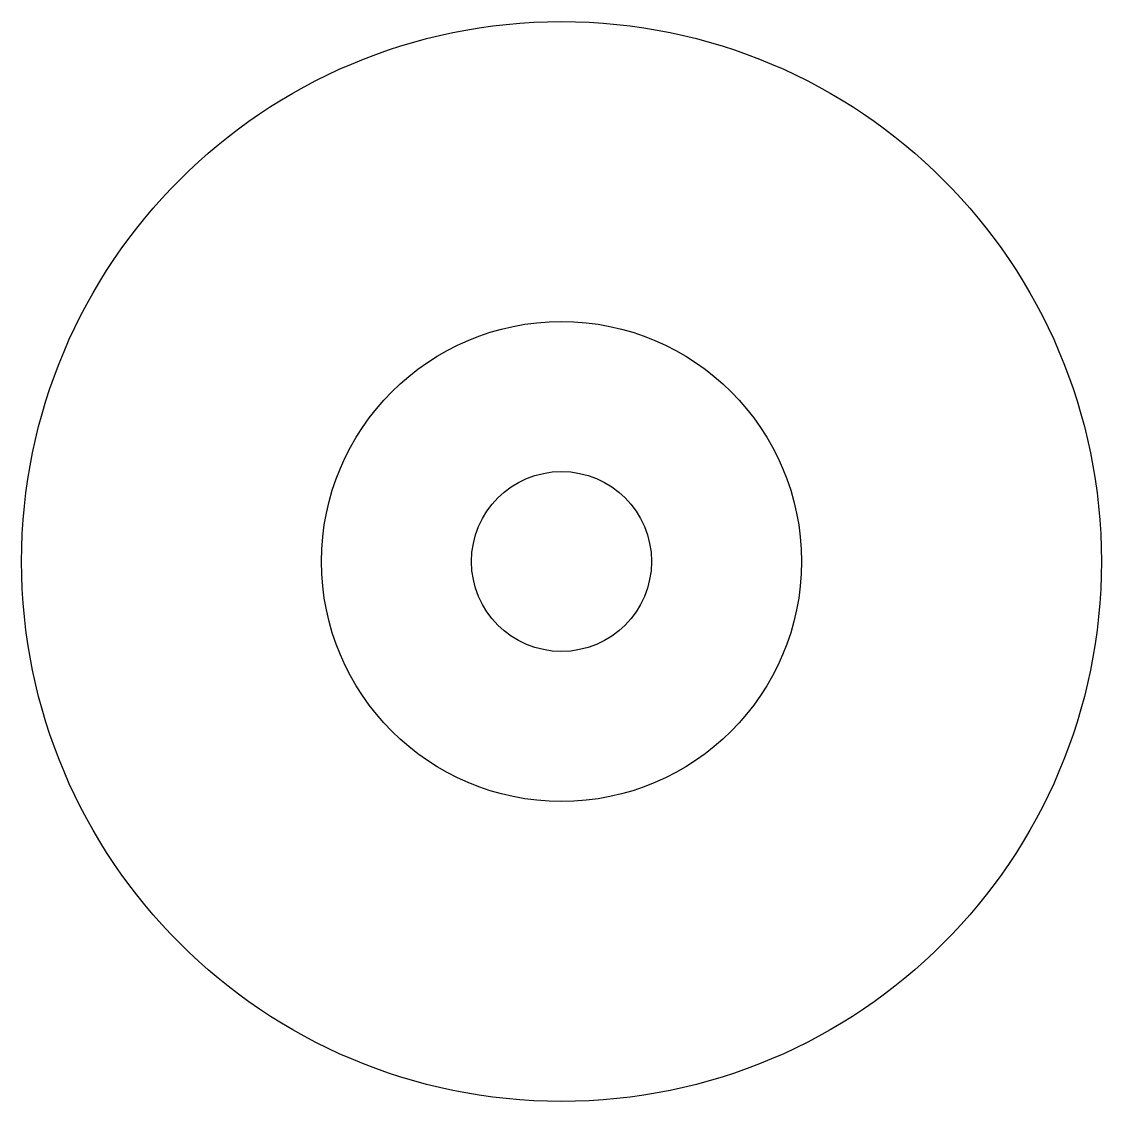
# Model space of a CAD drawing. Header units: millimetres. Extents: x 22 to 58, y 22 to 58.
import ezdxf

# ---------------------------------------------------------------- set-up
doc = ezdxf.new("R2010")
doc.units = ezdxf.units.MM

msp = doc.modelspace()

# ---------------------------------------------------------------- linework, layer by layer
at = {"layer": 'bore'}
msp.add_circle((40, 40), 3, dxfattribs=at)
at = {"layer": 'hub'}
msp.add_circle((40, 40), 8, dxfattribs=at)
at = {"layer": 'outer'}
msp.add_circle((40, 40), 18, dxfattribs=at)

doc.saveas('drawing.dxf')
